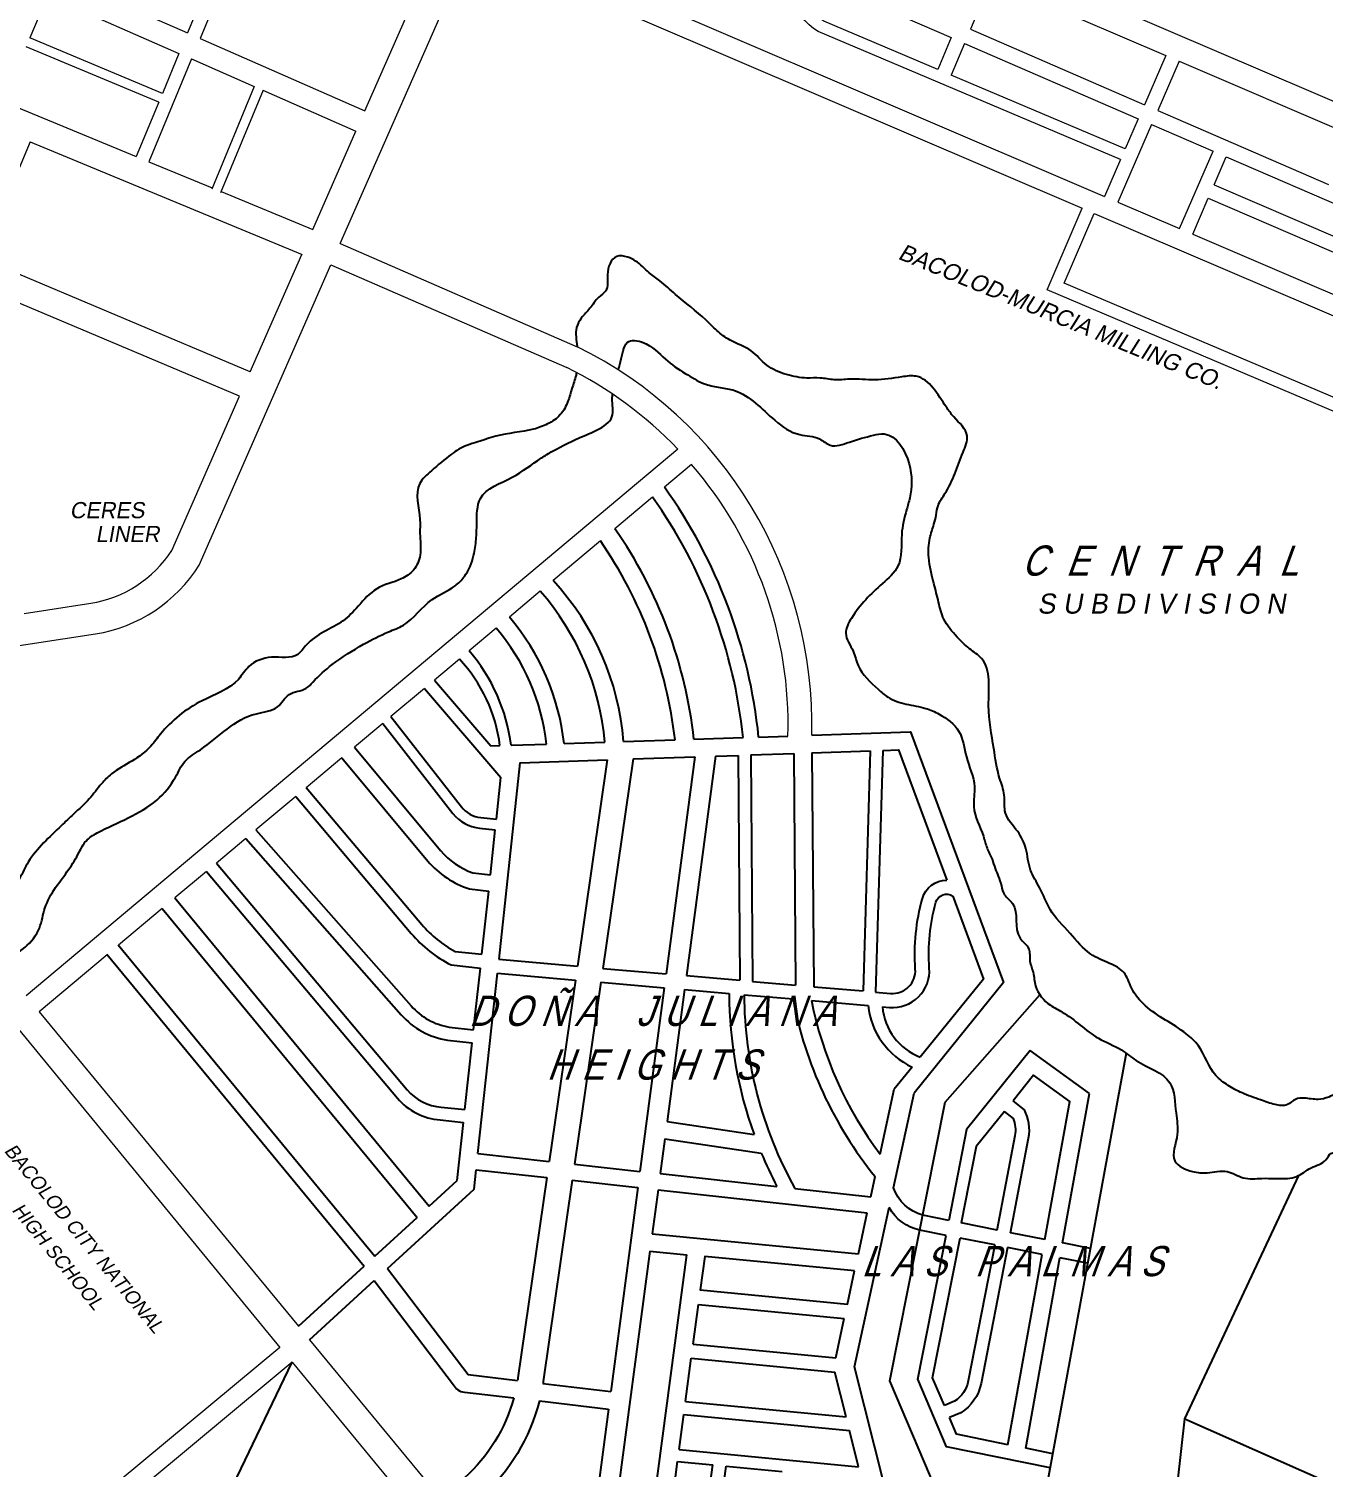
# Model space of a CAD drawing. Header units: inches. Extents: x -1369 to 1198, y -366 to 1398.
# Drawn here: x -565.32 to -530.52, y 988.1 to 1026.76 of the extents above; entities that cross this region are included whole.
import ezdxf
from ezdxf.enums import TextEntityAlignment as Align

# ---------------------------------------------------------------- set-up
doc = ezdxf.new("R2010")
doc.units = ezdxf.units.IN
doc.header["$MEASUREMENT"] = 0
for name, color, linetype in [('CHURCH', 45, 'Continuous'), ('CREEK_RIVER', 7, 'Continuous'), ('PRIVATE', 181, 'Continuous'), ('SUBLOTS', 1, 'Continuous')]:
    doc.layers.add(name, color=color, linetype=linetype)
doc.layers.add('ROAD', color=8, linetype='Continuous', lineweight=20)
doc.layers.add('SUBDIVIDION', color=8, linetype='Continuous', lineweight=25)
doc.styles.add('LOT_NO', font='ARIALN.TTF', dxfattribs={"width": 1.5, "height": 1})
doc.styles.add('PX-0', font='leroy')

msp = doc.modelspace()

# ---------------------------------------------------------------- linework, layer by layer
at = {"layer": 'CREEK_RIVER', "color": 8}
for points, knots in [([(-530.044, 998.2088), (-530.1703, 998.2023), (-530.3659, 998.0612), (-530.7144, 997.9833), (-531.008, 998.0495), (-531.3137, 998.0371), (-531.5149, 997.812), (-531.879, 997.8626), (-532.2653, 998.0086), (-532.7048, 998.1524), (-533.1076, 998.3733), (-533.596, 998.7303), (-533.7645, 999.3558), (-534.4354, 999.9825), (-535.1867, 1000.3105), (-535.7075, 1000.9362), (-535.8518, 1001.4566), (-536.3249, 1001.6813), (-536.8857, 1001.9051), (-537.3475, 1002.4922), (-537.8964, 1003.023), (-538.1229, 1003.6671), (-538.4677, 1004.1644), (-538.4938, 1004.7295), (-538.7434, 1005.2391), (-539.1604, 1005.6349), (-539.0695, 1006.1878), (-539.2999, 1006.7367), (-539.4034, 1007.5565), (-539.6176, 1008.5736), (-539.4285, 1009.7142), (-540.076, 1010.1089), (-540.4154, 1010.4567), (-540.761, 1010.8524), (-540.8821, 1011.378), (-541.0202, 1011.926), (-541.1712, 1012.4933), (-541.1445, 1013.0439), (-541.0144, 1013.411), (-540.9349, 1013.7004), (-540.9116, 1014.0023), (-540.5199, 1014.5061), (-540.3457, 1015.1302), (-540.0027, 1015.9012), (-540.4319, 1016.2673), (-540.8301, 1016.8063), (-541.1998, 1017.5092), (-541.9891, 1017.3991), (-542.5728, 1017.3037), (-543.1823, 1017.3779), (-543.6734, 1017.3114), (-544.0495, 1017.4035), (-544.4825, 1017.3637), (-544.976, 1017.4632), (-545.5238, 1017.6789), (-545.8913, 1018.1841), (-546.4434, 1018.3385), (-546.834, 1018.649), (-547.284, 1019.1035), (-547.8252, 1019.5114), (-548.31, 1019.957), (-548.629, 1020.1802), (-548.8841, 1020.4323), (-549.1523, 1020.6396), (-549.6406, 1020.7056), (-549.8275, 1020.1923), (-549.7254, 1019.7441), (-550.0632, 1019.5403), (-550.2209, 1019.2496), (-550.4755, 1019.0242), (-550.6639, 1018.6732), (-550.6056, 1018.3981), (-550.5861, 1018.2249), (-550.5861, 1018.2242)], [0.68153492, 0.68153492, 0.68153492, 0.68153492, 0.68281732, 0.6837774, 0.68503138, 0.68581932, 0.68668574, 0.68777919, 0.68914585, 0.69092521, 0.69234618, 0.69375261, 0.6968318, 0.69837761, 0.70279601, 0.70483641, 0.70634911, 0.70789428, 0.70975688, 0.71238389, 0.71515606, 0.71729722, 0.71911262, 0.7210823, 0.72275805, 0.72474998, 0.72636629, 0.72793162, 0.73063579, 0.73451447, 0.73876896, 0.74017538, 0.74168486, 0.74369379, 0.74527378, 0.74699007, 0.74937789, 0.75109805, 0.75239889, 0.75325704, 0.75410406, 0.75536274, 0.75939417, 0.76089593, 0.76298933, 0.76410315, 0.7679346, 0.76923738, 0.77164665, 0.77393829, 0.77529308, 0.77655245, 0.77775005, 0.77959902, 0.78155534, 0.78347066, 0.78556609, 0.78705492, 0.78841723, 0.79196296, 0.79380918, 0.79499622, 0.79584356, 0.79738872, 0.79837941, 0.80019481, 0.80166001, 0.80250736, 0.80376724, 0.80494724, 0.80587813, 0.80759593, 0.80760301, 0.80760301, 0.80760301, 0.80760301]), ([(-549.4831, 1017.601), (-549.4551, 1017.6953), (-549.3774, 1017.9679), (-549.2966, 1018.4902), (-548.5819, 1018.2924), (-548.2052, 1017.8293), (-547.6455, 1017.4833), (-547.1895, 1017.2029), (-546.7483, 1017.1321), (-546.0356, 1017.0143), (-545.4546, 1016.3441), (-544.7068, 1015.8121), (-544.1227, 1015.8352), (-543.7527, 1015.4803), (-543.2079, 1015.6995), (-542.762, 1015.8203), (-542.0721, 1015.9621), (-541.571, 1015.0929), (-541.5929, 1014.3522), (-541.7731, 1013.7318), (-541.923, 1013.1369), (-541.8241, 1012.347), (-542.5692, 1011.7155), (-543.0847, 1011.208), (-543.4689, 1010.4908), (-543.1497, 1010.0885), (-543.0402, 1009.5081), (-542.6229, 1009.1341), (-542.2064, 1008.7534), (-541.7456, 1008.6073), (-541.2656, 1008.5455), (-540.7675, 1008.3252), (-540.2415, 1007.9385), (-540.1719, 1007.153), (-539.8481, 1006.5155), (-540.0078, 1005.7605), (-539.7072, 1005.2403), (-539.5935, 1004.7527), (-539.4398, 1004.4813), (-539.3742, 1004.2181), (-539.2634, 1003.9885), (-539.1944, 1003.7521), (-539.131, 1003.4664), (-538.6569, 1003.1661), (-538.9356, 1002.4351), (-538.3948, 1002.0916), (-538.4608, 1001.7181), (-538.3143, 1001.4064), (-538.3059, 1000.9483), (-537.9695, 1000.5584), (-537.3029, 1000.2443), (-536.7725, 999.6742), (-536.0074, 999.3998), (-535.4438, 998.9049), (-534.5307, 998.6425), (-534.5349, 997.7009), (-534.398, 997.038), (-534.7274, 996.3298), (-534.1019, 996.0483), (-533.626, 996.0111), (-533.1395, 996.15), (-532.696, 995.8388), (-532.1283, 995.9105), (-531.6567, 995.8587), (-531.1855, 995.927), (-530.8997, 996.2136), (-530.4972, 996.2756), (-530.3631, 996.6051), (-530.201, 996.5641), (-530.118, 996.5431)], [0.08114435, 0.08114435, 0.08114435, 0.08114435, 0.0821006, 0.08379495, 0.08536907, 0.08786289, 0.0900236, 0.09184042, 0.09315032, 0.09446023, 0.09895606, 0.10152354, 0.10334654, 0.10444401, 0.10619156, 0.10844665, 0.10939928, 0.11287517, 0.1159344, 0.11702708, 0.11928557, 0.12214144, 0.12422966, 0.1284061, 0.12983171, 0.13157731, 0.13293168, 0.13569534, 0.13684235, 0.13856837, 0.14039136, 0.14166278, 0.14402848, 0.14640441, 0.14917016, 0.15095065, 0.15374711, 0.15485527, 0.15595086, 0.15683025, 0.1575533, 0.15848561, 0.15931243, 0.16037528, 0.16356042, 0.16478554, 0.16590336, 0.16694236, 0.16818594, 0.17036684, 0.17158848, 0.17557288, 0.17788737, 0.17952381, 0.18313496, 0.18591626, 0.18781038, 0.19019511, 0.1920178, 0.19335813, 0.19514254, 0.19669275, 0.19836331, 0.20064514, 0.20149646, 0.20299471, 0.20451352, 0.20522593, 0.20597195, 0.20597195, 0.20597195, 0.20597195]), ([(-550.6028, 1017.5308), (-550.6073, 1017.5076), (-550.638, 1017.362), (-550.7308, 1017.1084), (-550.8291, 1016.7401), (-551.0141, 1016.3721), (-551.3702, 1016.1388), (-551.9532, 1015.9255), (-552.6152, 1015.9062), (-553.1918, 1015.6776), (-553.61, 1015.5724), (-554.0357, 1015.3027), (-554.4308, 1014.9499), (-555.0134, 1014.4548), (-554.782, 1013.7699), (-554.8238, 1013.1415), (-554.7513, 1012.6715), (-554.9433, 1012.2034), (-555.394, 1011.9154), (-556.0029, 1011.7966), (-556.4394, 1011.28), (-556.9975, 1010.6872), (-557.7111, 1010.4826), (-558.144, 1009.8053), (-558.7965, 1009.9567), (-559.3959, 1009.7272), (-559.7863, 1009.0605), (-560.7998, 1008.7338), (-561.5884, 1008.1028), (-562.0703, 1007.4174), (-562.5371, 1007.079), (-563.0418, 1006.8283), (-563.4018, 1006.4538), (-563.6858, 1006.0477), (-564.0828, 1005.7061), (-564.6442, 1005.1572), (-565.2261, 1004.6405), (-565.5558, 1003.9367), (-566.0006, 1003.1976), (-566.5223, 1002.5402), (-567.2119, 1002.2954), (-567.8485, 1002.2933), (-568.3918, 1001.6313), (-569.1793, 1001.5571), (-569.8244, 1001.3922), (-570.4723, 1001.6133), (-571.1917, 1001.7747), (-571.8621, 1001.7719), (-572.5949, 1001.7855), (-573.3936, 1001.2806), (-574.3326, 1001.2882), (-575.1445, 1000.7563), (-575.8515, 1000.7041), (-576.6864, 1000.1815), (-577.3623, 999.6914), (-578.1223, 999.1409), (-578.6753, 998.868), (-579.3161, 998.7773), (-579.9282, 998.6478), (-580.1047, 997.9757), (-580.4018, 997.5965), (-580.7151, 997.1877), (-581.2775, 997.1603), (-581.8528, 997.166), (-582.4045, 997.0118), (-583.099, 996.9661), (-583.6123, 996.2009), (-583.6981, 995.3606), (-583.9966, 994.6428), (-583.6546, 994.0828), (-583.6575, 993.7309), (-583.6588, 993.5834)], [0.80991786, 0.80991786, 0.80991786, 0.80991786, 0.81015397, 0.81140495, 0.81260625, 0.81398113, 0.81539721, 0.81673173, 0.82017334, 0.82186927, 0.82290667, 0.82446933, 0.82680448, 0.82835918, 0.83158503, 0.83283375, 0.83475885, 0.83623709, 0.8375805, 0.83993951, 0.84222265, 0.84410009, 0.84805618, 0.84918598, 0.8515435, 0.85373821, 0.85521764, 0.85897756, 0.86379023, 0.86512325, 0.86731016, 0.86946225, 0.87071362, 0.87245307, 0.8744041, 0.87591358, 0.88033551, 0.88198852, 0.88362181, 0.88903753, 0.88969611, 0.89088573, 0.89523185, 0.89703928, 0.89867426, 0.9017992, 0.90360663, 0.9060561, 0.90851218, 0.91072716, 0.91521916, 0.91740825, 0.92021212, 0.92205273, 0.92713618, 0.9285947, 0.93146003, 0.93310409, 0.93523107, 0.93697649, 0.93945929, 0.94015952, 0.94197815, 0.94453431, 0.94607625, 0.94766922, 0.95129409, 0.95380571, 0.95639792, 0.95842191, 0.95988249, 0.95988249, 0.95988249, 0.95988249]), ([(-566.1145, 1001.6713), (-565.8685, 1001.7928), (-565.4287, 1002.01), (-564.9903, 1002.5645), (-564.91, 1003.1775), (-564.6133, 1003.6995), (-564.2455, 1004.1585), (-563.9872, 1004.5823), (-563.801, 1004.975), (-563.0516, 1005.4255), (-562.0713, 1005.7348), (-561.4011, 1006.5579), (-561.1573, 1007.1283), (-560.3195, 1007.6002), (-559.662, 1008.3784), (-558.6177, 1008.4382), (-558.3651, 1008.9695), (-557.9052, 1008.9676), (-557.5845, 1009.3367), (-557.101, 1009.7644), (-556.4013, 1010.1986), (-555.7555, 1010.5355), (-555.0502, 1010.7916), (-554.6228, 1011.4495), (-553.946, 1011.6979), (-553.5384, 1012.1028), (-553.3606, 1012.5542), (-553.2928, 1013.0448), (-553.2783, 1013.5494), (-553.2915, 1014.3468), (-552.2957, 1014.6636), (-551.7188, 1015.137), (-551.0879, 1015.5195), (-550.5143, 1015.7934), (-549.9602, 1016.0094), (-549.5843, 1016.3257), (-549.6513, 1016.6726), (-549.6434, 1016.893), (-549.638, 1016.9516)], [0, 0, 0, 0, 0.00272376, 0.004871025, 0.006719795, 0.008784557, 0.010776297, 0.012598365, 0.013771762, 0.015007181, 0.021109113, 0.023758972, 0.025380682, 0.027127791, 0.033085421, 0.035074102, 0.036608799, 0.03821925, 0.03904004, 0.04136413, 0.044717435, 0.047206011, 0.04867514, 0.052103434, 0.0544987, 0.055678871, 0.057745809, 0.059208787, 0.06060023, 0.062904693, 0.066315218, 0.069448016, 0.07062181, 0.073657991, 0.075773278, 0.076638735, 0.078255355, 0.07885867, 0.07885867, 0.07885867, 0.07885867]), ([(-564.3136, 986.5116), (-564.6313, 986.8328), (-565.0567, 987.263), (-565.5489, 987.848), (-565.9659, 988.1016), (-566.4775, 988.3193), (-566.8321, 988.7093), (-567.4085, 989.1414), (-567.9944, 989.4451), (-568.6962, 989.638), (-569.2346, 989.6883), (-569.7745, 989.7487), (-570.2442, 989.7431), (-570.6982, 989.7233), (-571.0166, 989.3128), (-571.497, 989.4653), (-571.7249, 989.1975), (-571.9838, 989.1646), (-572.3069, 989.1711), (-572.5492, 989.0891), (-572.6969, 989.0609)], [0, 0, 0, 0, 0.004525445, 0.006060144, 0.007588024, 0.009355583, 0.011564298, 0.012755033, 0.016562618, 0.018061084, 0.020008618, 0.021963656, 0.023466326, 0.024765562, 0.026293448, 0.028033018, 0.028789801, 0.0295323, 0.03053562, 0.032038696, 0.032038696, 0.032038696, 0.032038696]), ([(-572.4867, 988.8124), (-572.4184, 988.8141), (-572.2951, 988.8198), (-572.1055, 988.8514), (-571.9306, 988.9735), (-571.7144, 989.0294), (-571.2908, 989.0116), (-570.8721, 989.2709), (-570.3738, 989.3343), (-570.0288, 989.4209), (-569.7352, 989.45), (-569.4678, 989.4871), (-569.05, 989.4567), (-568.6152, 989.2727), (-568.1885, 989.1823), (-567.8987, 989.0801), (-567.77, 988.8014), (-567.296, 988.6489), (-566.8985, 988.3685), (-566.4519, 987.9435), (-566.1018, 987.6649), (-565.411, 987.1544), (-564.9269, 986.7445), (-564.514, 986.3948)], [0.15642559, 0.15642559, 0.15642559, 0.15642559, 0.157110961, 0.157659041, 0.1583151, 0.159207564, 0.159836728, 0.162518593, 0.163824673, 0.164847654, 0.166069451, 0.166771526, 0.16754138, 0.170224934, 0.171405385, 0.171937356, 0.173221623, 0.174127575, 0.176755996, 0.178041599, 0.180292142, 0.181223349, 0.186631255, 0.186631255, 0.186631255, 0.186631255])]:
    msp.add_open_spline(points, degree=3, knots=knots, dxfattribs=at)
at = {"layer": 'ROAD', "color": 8}
for p, q in [((-559.0833, 1031.4119), (-561.0531, 1026.6545)), ((-558.7459, 1031.2659), (-560.7165, 1026.5068)), ((-556.9497, 1020.9927), (-553.4438, 1028.9804)), ((-544.5764, 1028.278), (-540.5405, 1026.5276)), ((-539.4707, 1028.0605), (-540.0252, 1026.7504)), ((-564.81, 1027.6516), (-561.2815, 1026.1029)), ((-562.8404, 1027.4389), (-561.0531, 1026.6545)), ((-540.0252, 1026.7504), (-535.3528, 1024.724)), ((-561.8254, 1024.7894), (-565.3844, 1026.2831)), ((-561.7282, 1025.0243), (-565.286, 1026.5175)), ((-560.7165, 1026.5068), (-556.2903, 1024.564)), ((-540.5405, 1026.5276), (-540.9021, 1025.673)), ((-540.1848, 1026.3733), (-540.5451, 1025.5219)), ((-540.1848, 1026.3733), (-535.5157, 1024.3484)), ((-560.9449, 1025.9551), (-562.0877, 1023.1951)), ((-561.2815, 1026.1029), (-561.7282, 1025.0243)), ((-560.9449, 1025.9551), (-559.2585, 1025.2149)), ((-534.7784, 1026.0485), (-535.3528, 1024.724)), ((-534.421, 1025.8954), (-534.9961, 1024.5693)), ((-559.2585, 1025.2149), (-560.4013, 1022.4549)), ((-559.0236, 1025.1177), (-560.1664, 1022.3577)), ((-559.0257, 1025.1127), (-556.5302, 1024.0174)), ((-566.0005, 1024.8153), (-562.4273, 1023.3357)), ((-561.8254, 1024.7894), (-562.4273, 1023.3357)), ((-535.5157, 1024.3484), (-535.8656, 1023.5415)), ((-534.9961, 1024.5693), (-530.4075, 1022.5792)), ((-535.159, 1024.1937), (-536.0629, 1022.1094)), ((-535.159, 1024.1937), (-533.5063, 1023.4769)), ((-565.2794, 1023.7258), (-557.9699, 1020.6992)), ((-534.4071, 1021.3999), (-533.5063, 1023.4769)), ((-562.0877, 1023.1951), (-560.3865, 1022.4907)), ((-535.9914, 1023.2516), (-536.4203, 1022.2625)), ((-533.4799, 1022.5713), (-533.1535, 1023.3239)), ((-533.1535, 1023.3239), (-527.558, 1020.8972)), ((-560.1516, 1022.3935), (-557.6903, 1021.3743)), ((-534.0542, 1021.2469), (-533.6359, 1022.2115)), ((-556.9497, 1020.9927), (-550.5861, 1018.2242)), ((-559.3683, 1017.5514), (-566.5929, 1020.5963)), ((-560.7394, 1012.3585), (-557.2004, 1020.4215)), ((-557.2004, 1020.4215), (-550.8629, 1017.6643)), ((-559.6545, 1016.8992), (-565.6956, 1019.4452)), ((-576.8015, 1008.4853), (-563.5236, 1010.5126)), ((-558.5696, 991.3458), (-568.0059, 983.5133)), ((-558.2375, 990.9457), (-562.6951, 987.2457))]:
    msp.add_line(p, q, dxfattribs=at)
at = {"layer": 'ROAD', "color": 1}
for points in [[(-545.0401, 1031.1442), (-529.5885, 1024.525)], [(-539.4714, 1028.0589), (-534.7784, 1026.0485)], [(-534.421, 1025.8954), (-529.8234, 1023.9259)]]:
    msp.add_lwpolyline(points, dxfattribs=at)
at = {"layer": 'ROAD', "color": 8}
for points in [[(-535.9914, 1023.2516), (-544.1106, 1026.6878, -0.3817082), (-544.7485, 1028.803), (-544.1996, 1030.0844)], [(-540.9021, 1025.673), (-543.9647, 1026.9692, -0.2921232), (-544.5764, 1028.278, -0.2921232)], [(-565.4425, 1011.0608), (-563.6517, 1011.3342, 0.2125202), (-561.4754, 1012.7507), (-559.6545, 1016.8992)]]:
    msp.add_lwpolyline(points, format="xyb", dxfattribs=at)
for points in [[(-556.2903, 1024.564), (-554.2081, 1029.3079)], [(-553.2311, 1029.4649), (-536.4203, 1022.2625)], [(-553.4438, 1028.9804), (-537.0203, 1021.944)], [(-564.81, 1027.6516), (-565.286, 1026.5175)], [(-535.8656, 1023.5415), (-540.5451, 1025.5219)], [(-557.6903, 1021.3743), (-556.5302, 1024.0174)], [(-565.2794, 1023.7258), (-566.5929, 1020.5963)], [(-533.4799, 1022.5713), (-527.8776, 1020.1601), (-527.558, 1020.8972)], [(-526.6141, 1014.935), (-537.961, 1019.7483), (-537.0203, 1021.944)], [(-536.0629, 1022.1094), (-534.4071, 1021.3999)], [(-533.6359, 1022.2115), (-527.6735, 1019.6454), (-527.1982, 1020.7412)], [(-526.4782, 1015.2555), (-537.5035, 1019.9323), (-536.7004, 1021.8069)], [(-536.7004, 1021.8069), (-527.2565, 1017.7607), (-524.3348, 1016.514)], [(-534.0536, 1021.2485), (-527.0485, 1018.2472)], [(-559.3683, 1017.5514), (-557.9841, 1020.7051)], [(-547.8852, 1015.4731), (-565.3845, 1000.7854)], [(-547.5151, 1015.0652), (-548.2425, 1014.4547)], [(-548.5628, 1014.1858), (-549.5743, 1013.3369)], [(-549.9646, 1013.0092), (-551.2352, 1011.9428)], [(-551.5774, 1011.6555), (-552.4065, 1010.9597)], [(-552.7588, 1010.664), (-553.4874, 1010.0524)], [(-553.7512, 1009.831), (-554.4208, 1009.269)], [(-554.6858, 1009.0466), (-555.5873, 1008.2899)], [(-555.8076, 1008.105), (-556.5684, 1007.4665)], [(-556.9067, 1007.1825), (-557.8679, 1006.3758)], [(-558.1466, 1006.1418), (-559.215, 1005.2451)], [(-559.4883, 1005.0157), (-560.2769, 1004.3538)], [(-560.5414, 1004.1318), (-561.392, 1003.4179)], [(-561.7291, 1003.135), (-562.9053, 1002.1477)], [(-563.2092, 1001.8926), (-565.0345, 1000.3606)], [(-565.0345, 1000.3606), (-558.0741, 991.9131)], [(-565.5945, 999.8906), (-558.5696, 991.3458)], [(-557.7729, 991.5475), (-554.2709, 987.2972)], [(-558.2394, 990.9442), (-555.1567, 987.1945)]]:
    msp.add_lwpolyline(points, dxfattribs=at)
for centre, radius, start, end in [((-555.5846, 1008.0896), 11.3003, 358.4748, 63.74661), ((-555.6184, 1008.0833), 10.6963, 43.69894, 63.60245), ((-555.6184, 1008.0833), 10.6963, 358.30577, 40.7485), ((-564.1546, 1014.4869), 4.0241, 279.02205, 328.06829)]:
    msp.add_arc(centre, radius, start, end, dxfattribs=at)
at = {"layer": 'SUBDIVIDION', "color": 8}
for p, q in [((-554.4208, 1009.269), (-552.908, 1007.5025)), ((-554.6858, 1009.0466), (-552.6332, 1006.6499)), ((-550.9388, 1007.5677), (-549.8409, 1007.6041)), ((-549.3428, 1007.6207), (-547.9587, 1007.6665)), ((-547.4499, 1007.6834), (-546.1313, 1007.7271)), ((-545.7137, 1007.741), (-544.9268, 1007.7671)), ((-552.908, 1007.5025), (-552.661, 1007.5106)), ((-552.362, 1007.5206), (-551.4094, 1007.5521)), ((-546.2667, 1007.2481), (-546.2189, 1001.2073)), ((-545.9262, 1007.2597), (-545.8781, 1001.1777)), ((-544.7705, 1007.2992), (-544.7212, 1001.0771)), ((-544.2817, 1007.3158), (-544.232, 1001.0346)), ((-552.7544, 1005.5317), (-552.6332, 1006.6499)), ((-552.9157, 1004.0427), (-552.7853, 1005.2459)), ((-561.392, 1003.4179), (-554.5591, 995.1353)), ((-553.1474, 1001.9047), (-552.9633, 1003.6035)), ((-561.7314, 1003.1378), (-554.8839, 994.8376)), ((-563.222, 1001.9082), (-556.3102, 993.5301)), ((-562.916, 1002.1606), (-556.0174, 993.7985)), ((-553.367, 999.8783), (-553.1875, 1001.5344)), ((-553.5996, 997.7314), (-553.4054, 999.5237)), ((-538.4177, 999.32), (-540.1261, 997.1982)), ((-536.8272, 998.1641), (-538.4177, 999.32)), ((-537.549, 994.1499), (-536.8272, 998.1641)), ((-553.8061, 995.8256), (-553.6368, 997.3882)), ((-548.1707, 997.4122), (-545.8372, 997.0676)), ((-540.1261, 997.1982), (-540.6094, 994.7553)), ((-548.2322, 996.9479), (-545.6426, 996.5654)), ((-553.2515, 996.5539), (-551.3375, 996.3423)), ((-553.2986, 996.119), (-551.4002, 995.9092)), ((-550.656, 996.267), (-548.9004, 996.0729)), ((-548.3561, 996.0128), (-545.2216, 995.6663)), ((-554.5591, 995.1353), (-553.8061, 995.8256)), ((-550.7186, 995.8338), (-548.9578, 995.6392)), ((-544.7396, 995.613), (-542.7021, 995.3877)), ((-548.4135, 995.579), (-542.7956, 994.958)), ((-556.0174, 993.7985), (-554.8839, 994.8376)), ((-548.5706, 994.3935), (-543.0341, 993.8608)), ((-548.6323, 993.9278), (-547.6403, 993.8323)), ((-548.5812, 986.7303), (-547.6403, 993.8323)), ((-538.5405, 988.6354), (-537.6208, 993.7505)), ((-558.0741, 991.9131), (-556.3102, 993.5301)), ((-547.4724, 991.4351), (-547.3311, 992.5013)), ((-547.3311, 992.5013), (-543.4116, 992.1241)), ((-547.4724, 991.4351), (-543.6415, 991.0665)), ((-547.6762, 989.8963), (-547.5227, 991.055)), ((-547.5227, 991.055), (-543.6653, 990.6838)), ((-547.6762, 989.8963), (-543.3645, 989.4814)), ((-547.8475, 988.6035), (-547.7233, 989.5409)), ((-547.7233, 989.5409), (-543.2722, 989.1125)), ((-548.1024, 986.6792), (-547.8904, 988.2793)), ((-547.8904, 988.2793), (-546.9472, 988.1885)), ((-547.8475, 988.6035), (-543.0288, 988.1398)), ((-547.1605, 986.5787), (-546.9472, 988.1885)), ((-546.8024, 986.5405), (-546.5886, 988.154)), ((-546.5886, 988.154), (-545.0851, 988.0094))]:
    msp.add_line(p, q, dxfattribs=at)
for points in [[(-555.8076, 1008.105), (-553.9236, 1005.6899, 0.2035), (-553.2059, 1005.2915), (-552.7853, 1005.2459)], [(-555.5873, 1008.2899), (-553.6969, 1005.8667, 0.2036021), (-553.1754, 1005.5773), (-552.7544, 1005.5317)], [(-556.5684, 1007.4665), (-554.2565, 1004.6912, 0.1381721), (-553.3861, 1004.0937), (-552.9157, 1004.0427)], [(-556.9067, 1007.1825), (-554.5959, 1004.4085, 0.1436205), (-553.4795, 1003.6594), (-552.9633, 1003.6035)], [(-558.1466, 1006.1418), (-555.0424, 1002.4642, 0.1007639), (-553.9739, 1001.6196), (-553.1875, 1001.5344)], [(-557.862, 1006.382), (-554.7578, 1002.7045, 0.0952937), (-553.8644, 1001.9824), (-553.1474, 1001.9047)], [(-559.4883, 1005.0157), (-555.3136, 1000.2809, 0.1740598), (-554.0696, 999.5957), (-553.4054, 999.5237)], [(-559.215, 1005.2451), (-555.046, 1000.5168, 0.1727817), (-554.0217, 999.9493), (-553.367, 999.8783)], [(-560.5414, 1004.1318), (-555.4156, 998.0419, 0.2025377), (-554.2673, 997.4565), (-553.6368, 997.3882)], [(-560.2769, 1004.3538), (-555.1515, 998.2643, 0.2037041), (-554.2367, 997.8005), (-553.5996, 997.7314)], [(-542.5739, 1000.8905), (-542.1677, 1000.8551, 0.4611135), (-541.5053, 1001.507, -0.085892), (-541.3139, 1003.4028, -0.3391319), (-540.6599, 1003.8947)], [(-542.389, 1000.4959), (-542.2004, 1000.4795, 0.4611135), (-541.1292, 1001.5336, -0.085892), (-540.9506, 1003.3015, -0.5104942), (-540.5017, 1003.4678)], [(-542.7727, 1000.5292, 0.2633222), (-541.5902, 998.8755, 0.2633222)], [(-542.389, 1000.4959, 0.2894939), (-541.3722, 999.144)], [(-538.9464, 994.4264), (-538.4627, 996.9671, 0.1689321), (-538.5747, 997.7255), (-538.8798, 997.9712)], [(-539.3068, 994.495), (-538.8231, 997.0357, 0.1466019), (-538.8704, 997.4925), (-539.1099, 997.6854)], [(-551.4002, 995.9092), (-552.178, 990.5283, -0.0039739), (-552.1887, 990.4579, -0.0039739)], [(-550.7186, 995.8338), (-551.4997, 990.4303, -0.0026121), (-551.5077, 990.3769, -0.0026121)], [(-540.6094, 994.7553), (-541.3054, 994.893, -0.2516893), (-542.0882, 995.6346)], [(-540.6764, 994.355), (-541.3842, 994.495, -0.225567), (-542.2036, 995.1038)], [(-539.3722, 994.097), (-540.0817, 990.4433, -0.203903), (-540.4485, 989.9002), (-540.7251, 989.783)], [(-539.03, 994.0293), (-539.7393, 990.3768, -0.2111537), (-540.2869, 989.5899), (-540.589, 989.4619)], [(-556.0364, 993.1394), (-553.9074, 990.3411, 0.279032), (-553.6165, 990.1469), (-552.2901, 989.9891)], [(-552.2901, 989.9891, -0.1437849), (-553.6154, 987.8373), (-554.2709, 987.2972)], [(-551.603, 989.9074, -0.1495973), (-553.1684, 987.3176), (-553.8351, 986.7683)]]:
    msp.add_lwpolyline(points, format="xyb", dxfattribs=at)
for points in [[(-544.2884, 1007.7888), (-541.6316, 1007.8794), (-539.1371, 1001.1456), (-541.5358, 998.1756)], [(-546.8707, 1007.2275), (-547.6516, 1001.3319)], [(-546.8707, 1007.2275), (-546.2667, 1007.2481)], [(-545.9262, 1007.2597), (-544.7705, 1007.2992)], [(-544.2817, 1007.3158), (-542.7145, 1007.3693)], [(-542.7145, 1007.3693), (-542.9065, 1000.9194)], [(-542.3807, 1007.3807), (-542.5739, 1000.8905)], [(-542.3807, 1007.3807), (-541.9566, 1007.3951), (-540.6599, 1003.8947)], [(-552.6863, 1001.7696), (-552.1143, 1007.0487), (-549.7784, 1007.1284)], [(-549.7784, 1007.1284), (-550.5795, 1001.5864)], [(-549.0825, 1007.1521), (-549.8956, 1001.527)], [(-549.0825, 1007.1521), (-547.4254, 1007.2086)], [(-547.4254, 1007.2086), (-548.1975, 1001.3794)], [(-540.5017, 1003.4678), (-539.6744, 1001.2344), (-541.3722, 999.144)], [(-552.6943, 1001.7703), (-550.5795, 1001.5864)], [(-549.8956, 1001.527), (-548.1975, 1001.3794)], [(-553.2515, 996.5539), (-552.7269, 1001.3946)], [(-552.7269, 1001.3946), (-550.6335, 1001.2126)], [(-550.6335, 1001.2126), (-551.3375, 996.3423)], [(-549.9497, 1001.1532), (-550.656, 996.267)], [(-549.9497, 1001.1532), (-548.2471, 1001.0051)], [(-547.6516, 1001.3319), (-546.2189, 1001.2073)], [(-545.8781, 1001.1777), (-544.7212, 1001.0771)], [(-544.232, 1001.0346), (-542.9065, 1000.9194)], [(-548.2471, 1001.0051), (-548.9004, 996.0729)], [(-547.7011, 1000.9577), (-548.1707, 997.4122)], [(-547.7011, 1000.9577), (-546.5035, 1000.8536)], [(-546.1043, 1000.8189), (-544.7877, 1000.7044)], [(-544.2952, 1000.6616), (-542.7727, 1000.5292)], [(-541.5902, 998.8755), (-542.0732, 998.2809)], [(-538.0258, 994.2443), (-537.3595, 997.9501), (-538.3292, 998.6549), (-538.8798, 997.9712)], [(-542.4519, 996.539), (-542.0732, 998.2809)], [(-542.0882, 995.6346), (-541.5358, 998.1756)], [(-539.1099, 997.6854), (-539.8721, 996.7388), (-540.2774, 994.6897)], [(-548.2322, 996.9479), (-548.3561, 996.0128)], [(-555.683, 993.4634), (-553.3551, 995.5974), (-553.2986, 996.119)], [(-548.9578, 995.6392), (-549.6836, 990.1599)], [(-542.7021, 995.3877), (-542.5832, 995.935)], [(-548.4135, 995.579), (-548.5706, 994.3935)], [(-549.7463, 989.6866), (-550.1881, 986.3511), (-543.7167, 985.6608), (-542.3351, 987.6226), (-543.135, 990.8196), (-542.2036, 995.1038)], [(-543.0341, 993.8608), (-542.7956, 994.958)], [(-539.3063, 994.4976), (-540.2774, 994.6897)], [(-537.8857, 988.1118), (-540.672, 988.6746), (-541.4411, 990.4895), (-540.6764, 994.355)], [(-540.7251, 989.783), (-541.0419, 990.5307), (-540.3001, 994.2805)], [(-539.3722, 994.097), (-540.3001, 994.2805)], [(-538.0258, 994.2443), (-538.9464, 994.4264)], [(-536.7995, 994.0017), (-537.549, 994.1499)], [(-548.6323, 993.9278), (-549.5716, 986.8359), (-548.5812, 986.7303)], [(-538.0976, 993.8448), (-539.03, 994.0293)], [(-539.017, 988.7317), (-538.0976, 993.8448)], [(-536.8783, 993.6036), (-537.6208, 993.7505)], [(-555.683, 993.4634), (-553.5164, 990.6158), (-552.1887, 990.4579)], [(-557.7729, 991.5475), (-556.0364, 993.1394)], [(-543.6415, 991.0665), (-543.4116, 992.1241)], [(-543.3645, 989.4814), (-543.6653, 990.6838)], [(-551.5077, 990.3769), (-549.6836, 990.1599)], [(-551.603, 989.9074), (-549.7463, 989.6866)], [(-539.017, 988.7317), (-540.3977, 989.0106), (-540.589, 989.4619)], [(-543.0288, 988.1398), (-543.2722, 989.1125)], [(-537.8098, 988.4879), (-538.5405, 988.6354)]]:
    msp.add_lwpolyline(points, dxfattribs=at)
msp.add_lwpolyline([(-543.1345, 993.3987), (-547.1609, 993.7862), (-547.2797, 992.8893), (-543.3279, 992.509)], close=True, dxfattribs=at)
for centre, radius, start, end in [((-559.6487, 1006.3254), 13.5899, 5.92043, 35.33856), ((-559.6487, 1006.3254), 14.0067, 5.80056, 35.4778), ((-559.6487, 1006.3254), 12.2742, 6.35235, 34.83675), ((-559.6487, 1006.3254), 11.7667, 6.54484, 34.61307), ((-556.4874, 1007.0679), 7.166, 4.42433, 42.86629), ((-556.9274, 1006.9645), 7.1153, 5.15745, 41.24544), ((-557.2094, 1006.868), 6.3095, 6.36742, 40.42835), ((-557.1459, 1006.9132), 5.772, 6.35557, 40.52878), ((-557.1319, 1006.9165), 4.808, 7.21775, 40.71055), ((-556.7477, 1007.0067), 4.1177, 7.02956, 43.30536), ((-535.2524, 1000.8818), 11.2511, 180.14389, 199.81659), ((-535.2524, 1000.8818), 10.8521, 180.33239, 209.04602), ((-534.3291, 1002.6443), 10.6369, 190.50801, 219.10601), ((-534.3291, 1002.6443), 10.1614, 191.25184, 216.9296), ((-535.2524, 1000.8818), 11.2511, 202.55954, 207.61699)]:
    msp.add_arc(centre, radius, start, end, dxfattribs=at)
at = {"layer": 'SUBLOTS', "color": 8}
msp.add_line((-562.9118, 981.2282), (-558.2394, 990.9442), dxfattribs=at)
for points in [[(-535.8432, 999.2461), (-538.0887, 987.0055), (-541.3136, 986.9619), (-541.0957, 987.8764), (-542.1852, 990.4457), (-540.7035, 997.9359), (-538.1596, 1000.8139)], [(-538.0887, 987.0055), (-534.5519, 986.8766), (-534.2686, 989.4243), (-531.2022, 995.9624)], [(-534.2686, 989.4243), (-530.5082, 987.762)]]:
    msp.add_lwpolyline(points, dxfattribs=at)

# ---------------------------------------------------------------- texts
at = {"layer": 'CHURCH', "color": 8, "style": 'PX-0', "oblique": 10}
for s, p in [('BACOLOD CITY NATIONAL', (-564.0533, 994.083)), ('HIGH SCHOOL', (-564.7582, 993.5987))]:
    msp.add_text(s, height=0.375, rotation=309.42452, dxfattribs=at).set_placement(p, align=Align.BOTTOM_CENTER)
at = {"layer": 'PRIVATE', "color": 8, "style": 'PX-0', "oblique": 10}
msp.add_text('BACOLOD-MURCIA MILLING CO.', height=0.45, rotation=337.78239, dxfattribs=at).set_placement((-537.7271, 1018.7045), align=Align.BOTTOM_CENTER)
for s, p in [('CERES', (-563.2134, 1013.4864)), ('LINER', (-562.6628, 1012.8446))]:
    msp.add_text(s, height=0.435, dxfattribs=at).set_placement(p, align=Align.BOTTOM_CENTER)
at = {"layer": 'SUBDIVIDION', "color": 8}
for s, height, style, oblique, p in [('C  E  N  T  R  A  L', 0.81, 'LOT_NO', 20, (-534.9431, 1011.832)), ('S U B D I V I S I O N', 0.54, 'PX-0', 10, (-534.8965, 1010.8923)), ('D O Ñ A    J U L I A N A', 0.81, 'LOT_NO', 20, (-548.571, 999.7379)), ('H E I G H T S', 0.81, 'LOT_NO', 20, (-548.571, 998.2952)), ('L A S   P A L M A S', 0.81, 'LOT_NO', 20, (-538.9038, 993.0151))]:
    msp.add_text(s, height=height, dxfattribs=dict(at, style=style, oblique=oblique)).set_placement(p, align=Align.BOTTOM_CENTER)

doc.saveas('drawing.dxf')
